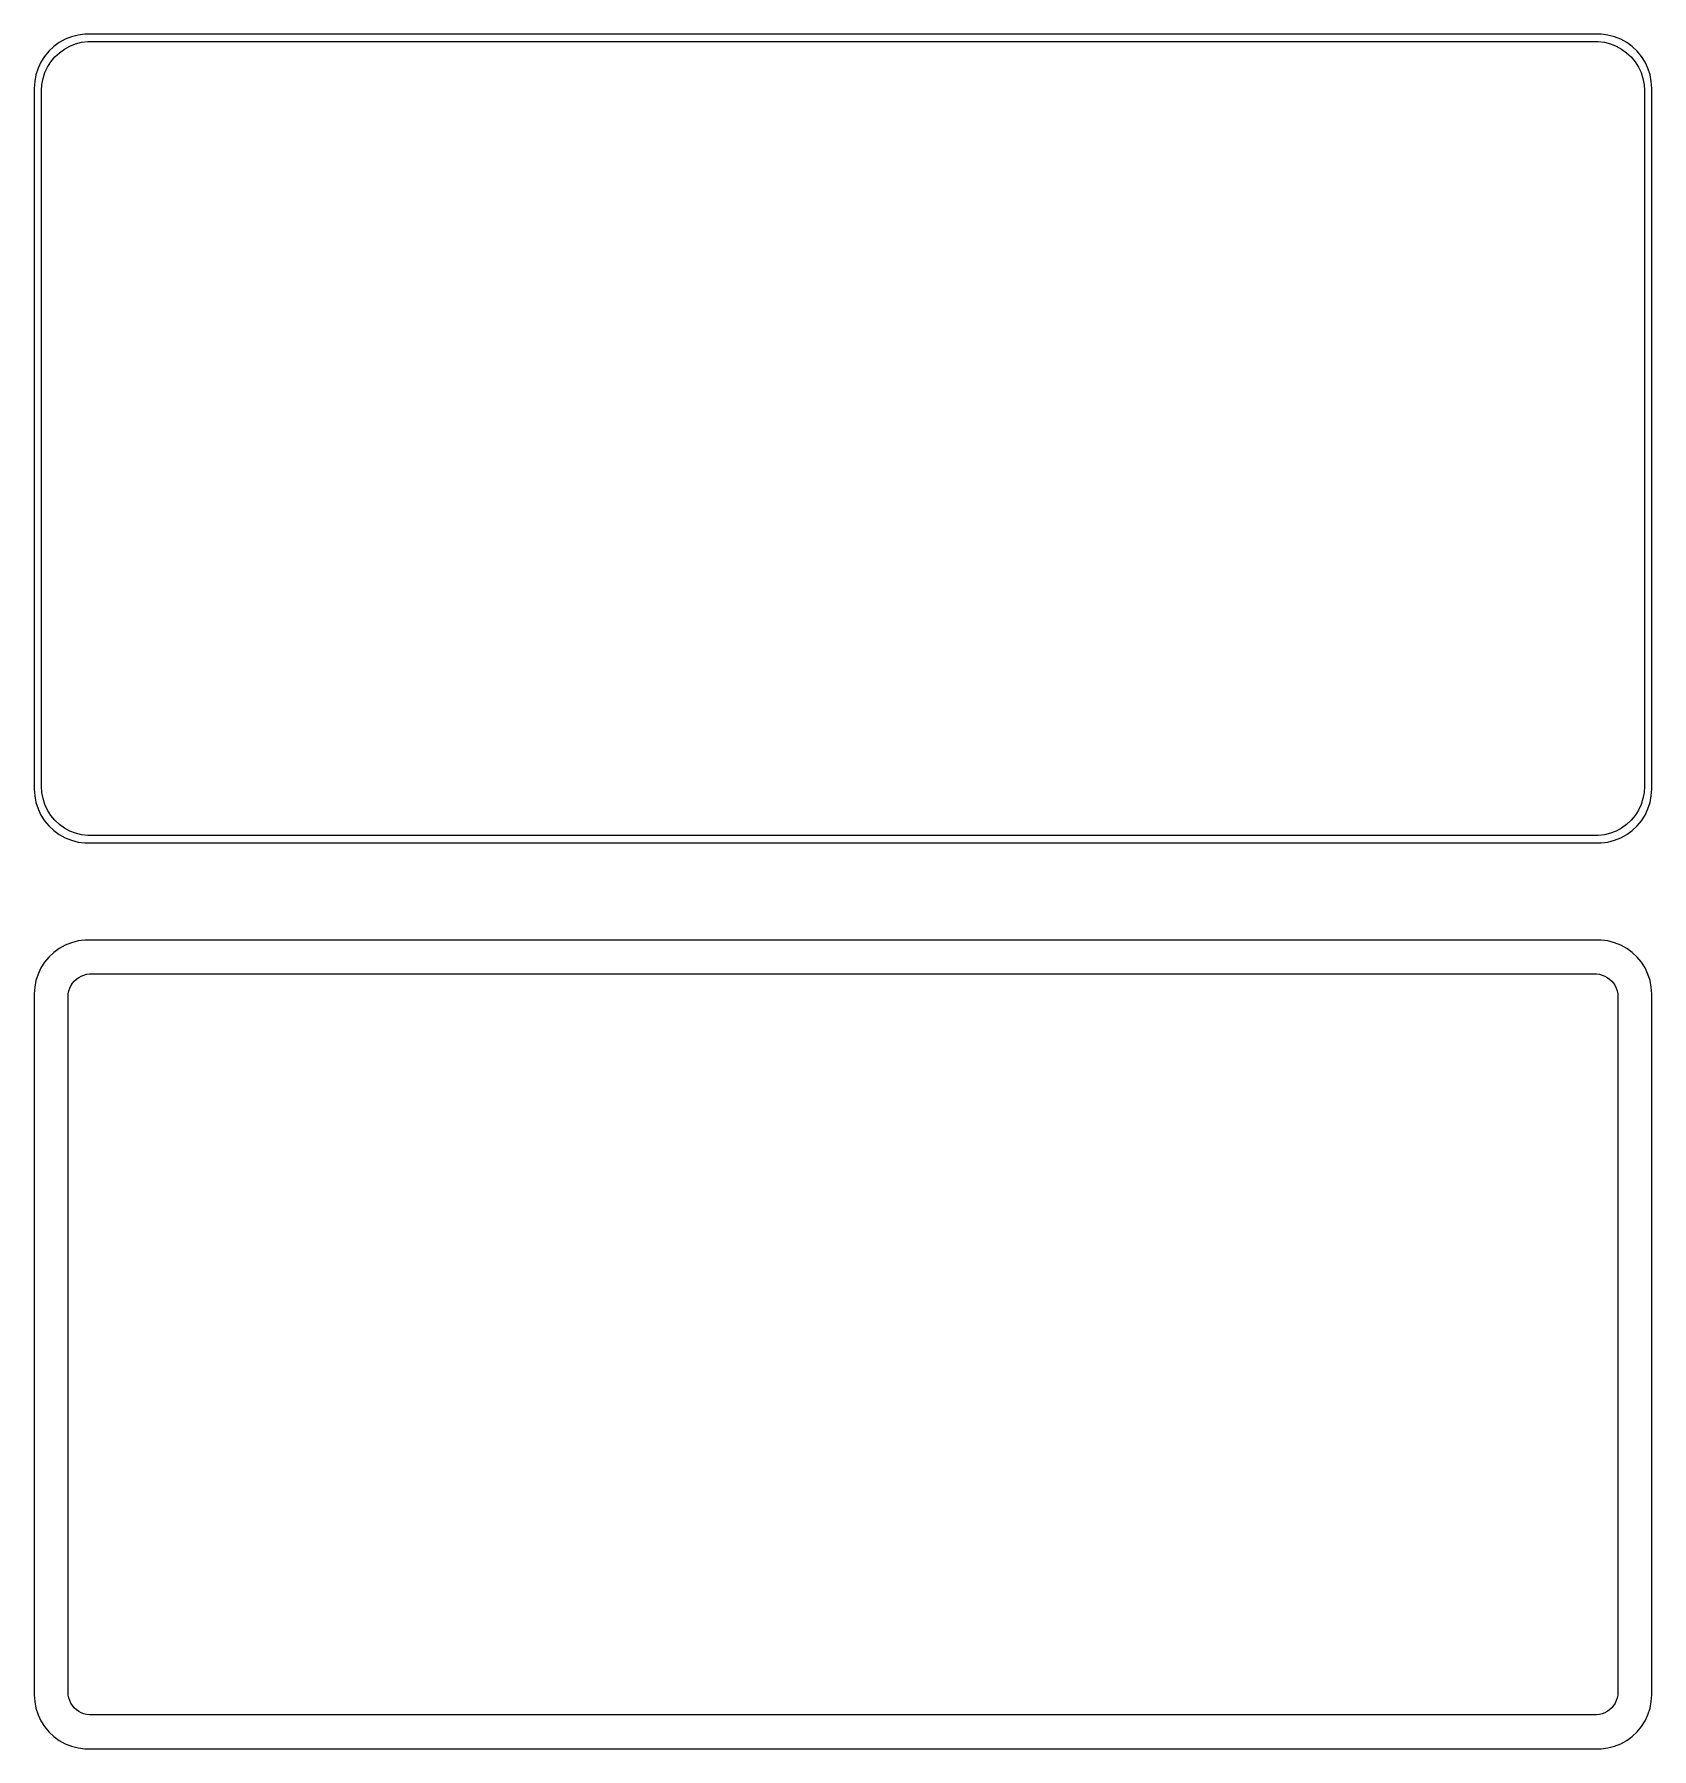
# Model space of a CAD drawing. Header units: metres. Extents: x -75 to 75, y 131 to 289.
import ezdxf

# ---------------------------------------------------------------- set-up
doc = ezdxf.new("R2010")
doc.units = ezdxf.units.M

msp = doc.modelspace()

# ---------------------------------------------------------------- linework, layer by layer
for p, q in [((-70.9369, 289.411), (-71.5451, 289.255)), ((-70.3139, 289.49), (-70.9369, 289.411)), ((70.3139, 289.49), (-70.3139, 289.49)), ((70.9369, 289.411), (70.3139, 289.49)), ((71.5451, 289.255), (70.9369, 289.411)), ((-73.6448, 287.923), (-74.0451, 287.439)), ((-73.1871, 288.353), (-73.6448, 287.923)), ((-72.6791, 288.722), (-73.1871, 288.353)), ((-73.0875, 287.384), (-72.6684, 287.778)), ((-72.1289, 289.024), (-72.6791, 288.722)), ((-72.6684, 287.778), (-72.2032, 288.116)), ((-72.2032, 288.116), (-71.6994, 288.393)), ((-71.5451, 289.255), (-72.1289, 289.024)), ((-71.6994, 288.393), (-71.1648, 288.604)), ((-71.1648, 288.604), (-70.6079, 288.747)), ((-70.6079, 288.747), (-70.0375, 288.819)), ((-70.0375, 288.819), (70.0375, 288.819)), ((70.0375, 288.819), (70.6079, 288.747)), ((70.6079, 288.747), (71.1648, 288.604)), ((71.1648, 288.604), (71.6994, 288.393)), ((72.1289, 289.024), (71.5451, 289.255)), ((71.6994, 288.393), (72.2032, 288.116)), ((72.6791, 288.722), (72.1289, 289.024)), ((72.2032, 288.116), (72.6684, 287.778)), ((72.6684, 287.778), (73.0875, 287.384)), ((73.1871, 288.353), (72.6791, 288.722)), ((73.6448, 287.923), (73.1871, 288.353)), ((74.0451, 287.439), (73.6448, 287.923)), ((-74.6489, 286.341), (-74.8429, 285.743)), ((-74.3815, 286.909), (-74.6489, 286.341)), ((-74.0451, 287.439), (-74.3815, 286.909)), ((-74.0069, 285.935), (-73.7621, 286.456)), ((-73.7621, 286.456), (-73.454, 286.941)), ((-73.454, 286.941), (-73.0875, 287.384)), ((73.0875, 287.384), (73.454, 286.941)), ((73.454, 286.941), (73.7621, 286.456)), ((73.7621, 286.456), (74.0069, 285.935)), ((74.3815, 286.909), (74.0451, 287.439)), ((74.6489, 286.341), (74.3815, 286.909)), ((74.8429, 285.743), (74.6489, 286.341)), ((-74.9606, 285.127), (-75, 284.5)), ((-74.8429, 285.743), (-74.9606, 285.127)), ((-74.3284, 284.25), (-74.2923, 284.824)), ((-74.2923, 284.824), (-74.1846, 285.389)), ((-74.1846, 285.389), (-74.0069, 285.935)), ((74.0069, 285.935), (74.1846, 285.389)), ((74.1846, 285.389), (74.2923, 284.824)), ((74.2923, 284.824), (74.3284, 284.25)), ((74.9606, 285.127), (74.8429, 285.743)), ((75, 284.5), (74.9606, 285.127)), ((-75, 284.5), (-75, 219.5)), ((-74.3284, 219.75), (-74.3284, 284.25)), ((74.3284, 284.25), (74.3284, 219.75)), ((75, 219.5), (75, 284.5)), ((-75, 219.5), (-74.9606, 218.873)), ((-74.2923, 219.176), (-74.3284, 219.75)), ((74.3284, 219.75), (74.2923, 219.176)), ((74.9606, 218.873), (75, 219.5)), ((-74.9606, 218.873), (-74.8429, 218.257)), ((-74.8429, 218.257), (-74.6489, 217.659)), ((-74.1846, 218.611), (-74.2923, 219.176)), ((-74.0069, 218.065), (-74.1846, 218.611)), ((-73.7621, 217.544), (-74.0069, 218.065)), ((74.0069, 218.065), (73.7621, 217.544)), ((74.1846, 218.611), (74.0069, 218.065)), ((74.2923, 219.176), (74.1846, 218.611)), ((74.6489, 217.659), (74.8429, 218.257)), ((74.8429, 218.257), (74.9606, 218.873)), ((-74.6489, 217.659), (-74.3815, 217.091)), ((-74.3815, 217.091), (-74.0451, 216.561)), ((-74.0451, 216.561), (-73.6448, 216.077)), ((-73.454, 217.059), (-73.7621, 217.544)), ((-73.0875, 216.616), (-73.454, 217.059)), ((-72.6684, 216.222), (-73.0875, 216.616)), ((-72.2032, 215.884), (-72.6684, 216.222)), ((72.6684, 216.222), (72.2032, 215.884)), ((73.0875, 216.616), (72.6684, 216.222)), ((73.454, 217.059), (73.0875, 216.616)), ((73.7621, 217.544), (73.454, 217.059)), ((73.6448, 216.077), (74.0451, 216.561)), ((74.0451, 216.561), (74.3815, 217.091)), ((74.3815, 217.091), (74.6489, 217.659)), ((-73.6448, 216.077), (-73.1871, 215.647)), ((-73.1871, 215.647), (-72.6791, 215.278)), ((-72.6791, 215.278), (-72.1289, 214.976)), ((-71.6994, 215.607), (-72.2032, 215.884)), ((-72.1289, 214.976), (-71.5451, 214.745)), ((-71.1648, 215.396), (-71.6994, 215.607)), ((-71.5451, 214.745), (-70.9369, 214.589)), ((-70.6079, 215.253), (-71.1648, 215.396)), ((-70.0375, 215.181), (-70.6079, 215.253)), ((70.0375, 215.181), (-70.0375, 215.181)), ((70.6079, 215.253), (70.0375, 215.181)), ((71.1648, 215.396), (70.6079, 215.253)), ((70.9369, 214.589), (71.5451, 214.745)), ((71.6994, 215.607), (71.1648, 215.396)), ((71.5451, 214.745), (72.1289, 214.976)), ((72.2032, 215.884), (71.6994, 215.607)), ((72.1289, 214.976), (72.6791, 215.278)), ((72.6791, 215.278), (73.1871, 215.647)), ((73.1871, 215.647), (73.6448, 216.077)), ((-70.9369, 214.589), (-70.3139, 214.51)), ((-70.3139, 214.51), (70.3139, 214.51)), ((70.3139, 214.51), (70.9369, 214.589)), ((-71.5451, 205.255), (-72.1289, 205.024)), ((-70.9369, 205.411), (-71.5451, 205.255)), ((-70.3139, 205.49), (-70.9369, 205.411)), ((70.3139, 205.49), (-70.3139, 205.49)), ((70.9369, 205.411), (70.3139, 205.49)), ((71.5451, 205.255), (70.9369, 205.411)), ((72.1289, 205.024), (71.5451, 205.255)), ((-73.6448, 203.923), (-74.0451, 203.439)), ((-73.1871, 204.353), (-73.6448, 203.923)), ((-72.6791, 204.722), (-73.1871, 204.353)), ((-72.1289, 205.024), (-72.6791, 204.722)), ((72.6791, 204.722), (72.1289, 205.024)), ((73.1871, 204.353), (72.6791, 204.722)), ((73.6448, 203.923), (73.1871, 204.353)), ((74.0451, 203.439), (73.6448, 203.923)), ((-74.6489, 202.341), (-74.8429, 201.743)), ((-74.3815, 202.909), (-74.6489, 202.341)), ((-74.0451, 203.439), (-74.3815, 202.909)), ((-71.0947, 201.875), (-70.8804, 202.031)), ((-70.8804, 202.031), (-70.6482, 202.159)), ((-70.6482, 202.159), (-70.4019, 202.256)), ((-70.4019, 202.256), (-70.1453, 202.322)), ((-70.1453, 202.322), (-69.8825, 202.355)), ((-69.8825, 202.355), (69.8825, 202.355)), ((69.8825, 202.355), (70.1453, 202.322)), ((70.1453, 202.322), (70.4019, 202.256)), ((70.4019, 202.256), (70.6482, 202.159)), ((70.6482, 202.159), (70.8804, 202.031)), ((70.8804, 202.031), (71.0947, 201.875)), ((74.3815, 202.909), (74.0451, 203.439)), ((74.6489, 202.341), (74.3815, 202.909)), ((74.8429, 201.743), (74.6489, 202.341)), ((-74.9606, 201.127), (-75, 200.5)), ((-75, 200.5), (-75, 135.5)), ((-74.8429, 201.743), (-74.9606, 201.127)), ((-71.8596, 200.25), (-71.843, 200.514)), ((-71.843, 200.514), (-71.7934, 200.775)), ((-71.7934, 200.775), (-71.7115, 201.027)), ((-71.7115, 201.027), (-71.5987, 201.266)), ((-71.5987, 201.266), (-71.4567, 201.49)), ((-71.4567, 201.49), (-71.2879, 201.694)), ((-71.2879, 201.694), (-71.0947, 201.875)), ((71.0947, 201.875), (71.2879, 201.694)), ((71.2879, 201.694), (71.4567, 201.49)), ((71.4567, 201.49), (71.5987, 201.266)), ((71.5987, 201.266), (71.7115, 201.027)), ((71.7115, 201.027), (71.7934, 200.775)), ((71.7934, 200.775), (71.843, 200.514)), ((71.843, 200.514), (71.8596, 200.25)), ((74.9606, 201.127), (74.8429, 201.743)), ((75, 200.5), (74.9606, 201.127)), ((75, 135.5), (75, 200.5)), ((-71.8596, 135.75), (-71.8596, 200.25)), ((71.8596, 200.25), (71.8596, 135.75)), ((-75, 135.5), (-74.9606, 134.873)), ((-71.843, 135.486), (-71.8596, 135.75)), ((-71.7934, 135.225), (-71.843, 135.486)), ((-71.7115, 134.973), (-71.7934, 135.225)), ((71.7934, 135.225), (71.7115, 134.973)), ((71.843, 135.486), (71.7934, 135.225)), ((71.8596, 135.75), (71.843, 135.486)), ((74.9606, 134.873), (75, 135.5)), ((-74.9606, 134.873), (-74.8429, 134.257)), ((-74.8429, 134.257), (-74.6489, 133.659)), ((-74.6489, 133.659), (-74.3815, 133.091)), ((-71.5987, 134.734), (-71.7115, 134.973)), ((-71.4567, 134.51), (-71.5987, 134.734)), ((-71.2879, 134.306), (-71.4567, 134.51)), ((-71.0947, 134.125), (-71.2879, 134.306)), ((-70.8804, 133.969), (-71.0947, 134.125)), ((-70.6482, 133.841), (-70.8804, 133.969)), ((-70.4019, 133.744), (-70.6482, 133.841)), ((-70.1453, 133.678), (-70.4019, 133.744)), ((-69.8825, 133.645), (-70.1453, 133.678)), ((69.8825, 133.645), (-69.8825, 133.645)), ((70.1453, 133.678), (69.8825, 133.645)), ((70.4019, 133.744), (70.1453, 133.678)), ((70.6482, 133.841), (70.4019, 133.744)), ((70.8804, 133.969), (70.6482, 133.841)), ((71.0947, 134.125), (70.8804, 133.969)), ((71.2879, 134.306), (71.0947, 134.125)), ((71.4567, 134.51), (71.2879, 134.306)), ((71.5987, 134.734), (71.4567, 134.51)), ((71.7115, 134.973), (71.5987, 134.734)), ((74.3815, 133.091), (74.6489, 133.659)), ((74.6489, 133.659), (74.8429, 134.257)), ((74.8429, 134.257), (74.9606, 134.873)), ((-74.3815, 133.091), (-74.0451, 132.561)), ((-74.0451, 132.561), (-73.6448, 132.077)), ((-73.6448, 132.077), (-73.1871, 131.647)), ((73.1871, 131.647), (73.6448, 132.077)), ((73.6448, 132.077), (74.0451, 132.561)), ((74.0451, 132.561), (74.3815, 133.091)), ((-73.1871, 131.647), (-72.6791, 131.278)), ((-72.6791, 131.278), (-72.1289, 130.976)), ((-72.1289, 130.976), (-71.5451, 130.745)), ((-71.5451, 130.745), (-70.9369, 130.589)), ((-70.9369, 130.589), (-70.3139, 130.51)), ((-70.3139, 130.51), (70.3139, 130.51)), ((70.3139, 130.51), (70.9369, 130.589)), ((70.9369, 130.589), (71.5451, 130.745)), ((71.5451, 130.745), (72.1289, 130.976)), ((72.1289, 130.976), (72.6791, 131.278)), ((72.6791, 131.278), (73.1871, 131.647))]:
    msp.add_line(p, q)

doc.saveas('drawing.dxf')
